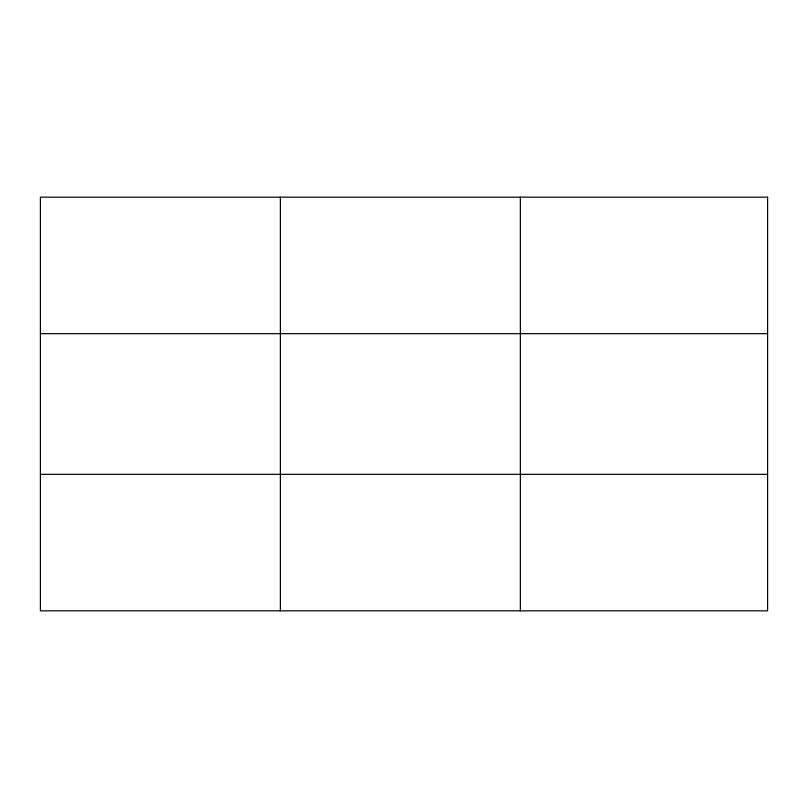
<?xml version="1.0" encoding="UTF-8"?>
<svg xmlns="http://www.w3.org/2000/svg" width="808" height="808" viewBox="0 0 808 808"><rect width="100%" height="100%" fill="white"/><g stroke="black" fill="none" stroke-linecap="round" stroke-linejoin="round"><path stroke-width="1.21" d="M280.376 610.828L280.376 197.172M520.352 610.828L520.352 197.172M40.4 333.674L767.6 333.674M40.4 474.326L767.6 474.326M767.6 197.172L767.6 610.828L40.4 610.828L40.4 197.172L767.6 197.172"/></g></svg>
